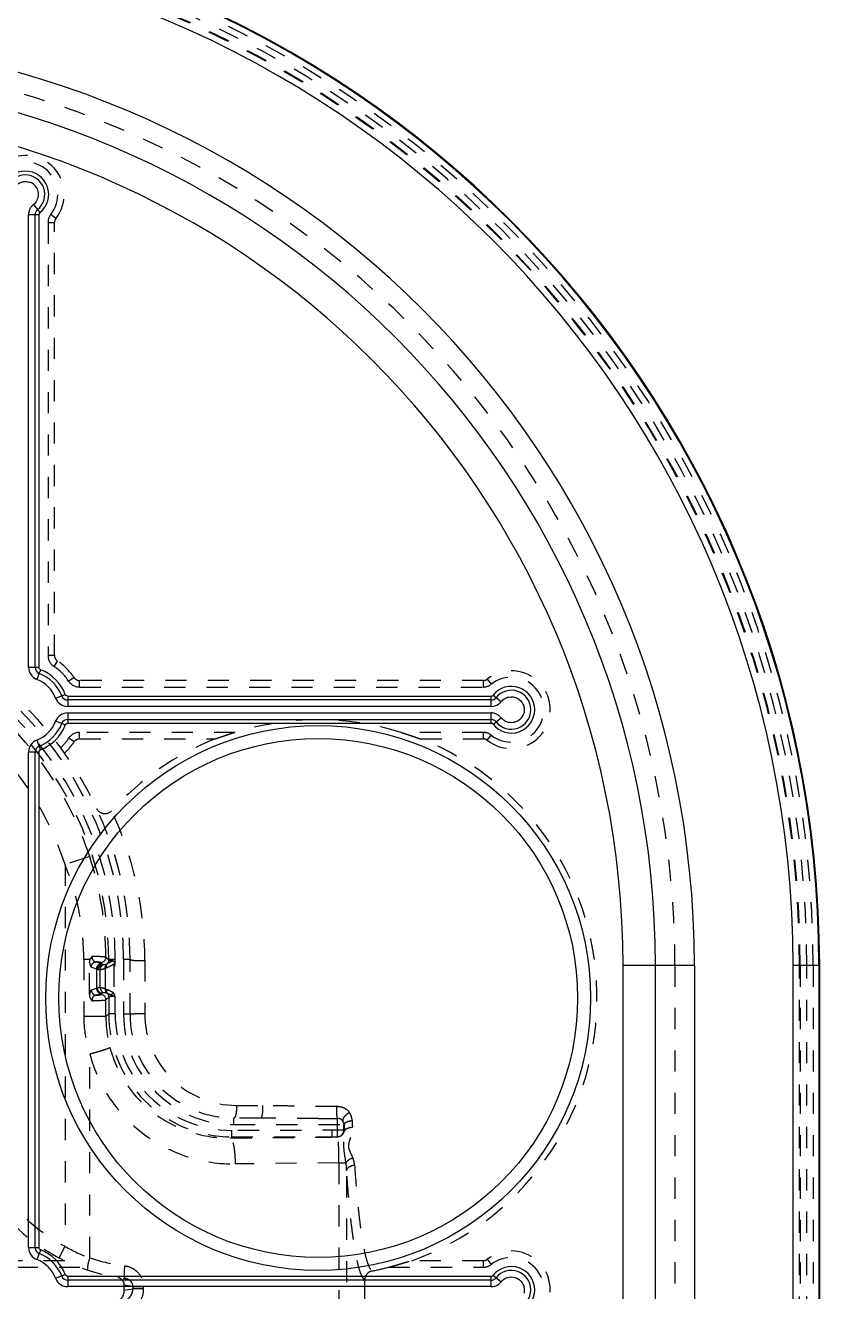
# Model space of a CAD drawing. Header units: millimetres. Extents: x -840 to 1682, y -9216 to -2117.
# Drawn here: x 1199.9 to 1261.2, y -2507 to -2409.4 of the extents above; entities that cross this region are included whole.
import ezdxf

# ---------------------------------------------------------------- set-up
doc = ezdxf.new("R2010")
doc.units = ezdxf.units.MM
doc.header["$LTSCALE"] = 16.335
doc.linetypes.add('HIDDEN', pattern=[0.2, 0.1, -0.1])
doc.layers.get('0').update_dxf_attribs({"linetype": 'CONTINUOUS'})
doc.layers.add('DEFAULT_2', color=8, linetype='HIDDEN')

msp = doc.modelspace()

# ---------------------------------------------------------------- linework, layer by layer
at = {"color": 7, "linetype": 'Continuous'}
for p, q in [((1200.564, -2423.199), (1201.064, -2423.824)), ((1200.989, -2423.98), (1200.189, -2423.98)), ((1200.189, -2458.87), (1200.189, -2423.982)), ((1200.689, -2458.87), (1200.689, -2423.98)), ((1200.989, -2423.98), (1200.989, -2458.87)), ((1200.189, -2458.87), (1200.989, -2458.87)), ((1201.065, -2459.194), (1200.832, -2459.804)), ((1201.127, -2459.06), (1201.065, -2459.194)), ((1202.274, -2461.246), (1203.021, -2460.961)), ((1203.208, -2461.089), (1203.208, -2461.889)), ((1235.843, -2461.389), (1203.208, -2461.389)), ((1203.22, -2461.089), (1235.843, -2461.089)), ((1235.843, -2461.889), (1235.843, -2461.089)), ((1235.999, -2461.014), (1236.623, -2461.514)), ((1235.843, -2461.889), (1203.208, -2461.889)), ((1203.208, -2462.389), (1235.841, -2462.389)), ((1203.208, -2462.389), (1203.208, -2463.189)), ((1235.843, -2463.189), (1235.843, -2462.389)), ((1235.999, -2463.264), (1236.623, -2462.764)), ((1202.885, -2463.265), (1202.274, -2463.032)), ((1203.018, -2463.327), (1202.885, -2463.265)), ((1203.208, -2462.889), (1235.843, -2462.889)), ((1235.843, -2463.189), (1203.208, -2463.189)), ((1200.832, -2464.474), (1201.118, -2465.222)), ((1200.989, -2465.408), (1200.189, -2465.408)), ((1200.189, -2503.593), (1200.189, -2465.408)), ((1200.689, -2503.593), (1200.689, -2465.408)), ((1200.989, -2465.42), (1200.989, -2503.593)), ((1251.515, -2481.862), (1246.015, -2481.862)), ((1246.015, -2531.862), (1246.015, -2481.862)), ((1248.515, -2531.862), (1248.515, -2481.862)), ((1251.515, -2481.862), (1251.515, -2531.862)), ((1261.171, -2481.862), (1259.117, -2481.862)), ((1259.117, -2531.862), (1259.117, -2481.862)), ((1261.115, -2481.862), (1261.115, -2531.862)), ((1261.171, -2531.862), (1261.171, -2481.862)), ((1200.189, -2503.593), (1200.989, -2503.593)), ((1201.127, -2503.783), (1201.065, -2503.917)), ((1201.065, -2503.917), (1200.832, -2504.527)), ((1202.274, -2505.97), (1203.021, -2505.684)), ((1235.999, -2505.737), (1236.623, -2506.237)), ((1203.208, -2505.812), (1203.208, -2506.612)), ((1235.843, -2506.112), (1203.208, -2506.112)), ((1235.843, -2506.612), (1203.208, -2506.612)), ((1203.22, -2505.812), (1235.843, -2505.812)), ((1235.843, -2506.612), (1235.843, -2505.812))]:
    msp.add_line(p, q, dxfattribs=at)
for radius in [21, 20]:
    msp.add_circle((1222.515, -2484.362), radius, dxfattribs=at)
for centre, radius, start, end in [((1180.015, -2481.862), 81.156, 0, 90), ((1180.015, -2481.862), 81.099, 0, 90), ((1180.015, -2481.862), 79.102, 0, 90), ((1180.015, -2481.862), 71.5, 0, 90), ((1180.015, -2481.862), 68.5, 0, 90), ((1180.015, -2481.862), 66, 0, 90), ((1199.939, -2422.419), 1.8, 308.68219, 231.31781), ((1199.939, -2422.419), 1.5, 308.68219, 231.31781), ((1199.939, -2422.419), 1, 51.31781, 73.17908), ((1201.205, -2423.982), 1.016, 163.10685, 179.9714), ((1201.184, -2423.977), 0.994, 145.775, 163.01794), ((1201.169, -2423.969), 0.977, 132.51886, 145.70263), ((1201.147, -2423.946), 0.946, 128.68971, 132.48025), ((1201.189, -2423.98), 0.5, 128.68219, 180), ((1201.189, -2423.98), 0.2, 128.68219, 180), ((1201.189, -2458.87), 1, 180, 249.07517), ((1201.189, -2458.87), 0.5, 180, 249.07517), ((1199.939, -2462.139), 2.5, 20.92483, 69.07517), ((1199.939, -2462.139), 3, 20.92483, 69.07517), ((1199.939, -2462.139), 3.3, 20.92483, 68.98658), ((1237.404, -2462.139), 1.8, 218.68219, 141.31781), ((1237.404, -2462.139), 1.5, 218.68219, 141.31781), ((1203.208, -2460.889), 1, 200.92483, 270), ((1203.208, -2460.889), 0.5, 200.92483, 270), ((1235.843, -2460.889), 0.2, 270, 321.31781), ((1235.843, -2460.889), 0.5, 270, 321.31781), ((1235.847, -2460.897), 0.991, 304.42079, 321.31273), ((1203.208, -2463.389), 1, 90, 159.07517), ((1235.84, -2463.405), 1.016, 73.10685, 89.9714), ((1235.845, -2463.384), 0.994, 55.775, 73.01794), ((1237.404, -2462.139), 1, 321.31781, 343.17908), ((1199.939, -2462.139), 2.5, 290.92483, 339.07517), ((1199.939, -2462.139), 3, 290.92483, 339.07517), ((1199.939, -2462.139), 3.3, 290.92483, 338.98658), ((1203.208, -2463.389), 0.5, 90, 159.07517), ((1235.843, -2463.389), 0.5, 38.68219, 90), ((1235.843, -2463.389), 0.2, 38.68219, 90), ((1201.189, -2465.408), 1, 110.92483, 180), ((1201.189, -2465.408), 0.5, 110.92483, 180), ((1201.189, -2503.593), 1, 180, 249.07517), ((1201.189, -2503.593), 0.5, 180, 249.07517), ((1199.939, -2506.862), 3.3, 20.92483, 68.98658), ((1199.939, -2506.862), 2.5, 20.92483, 69.07517), ((1199.939, -2506.862), 3, 20.92483, 69.07517), ((1203.208, -2505.612), 0.5, 200.92483, 270), ((1235.843, -2505.612), 0.2, 270, 321.31781), ((1237.404, -2506.862), 1.8, 218.68219, 141.31781), ((1237.404, -2506.862), 1.5, 218.68219, 141.31781), ((1203.208, -2505.612), 1, 200.92483, 270), ((1235.843, -2505.612), 0.5, 270, 321.31781), ((1235.847, -2505.62), 0.991, 304.42079, 321.31273)]:
    msp.add_arc(centre, radius, start, end, dxfattribs=at)
for points, knots in [([(1199.316, -2423.202), (1199.227, -2423.13), (1199.072, -2422.954), (1198.898, -2422.526), (1198.978, -2421.915), (1199.435, -2421.502), (1199.886, -2421.4), (1200.119, -2421.428), (1200.228, -2421.461)], [0, 0, 0, 0, 0.125847, 0.251946, 0.500004, 0.748069, 0.874162, 1, 1, 1, 1]), ([(1200.564, -2421.638), (1200.68, -2421.731), (1200.873, -2421.974), (1200.973, -2422.425), (1200.868, -2422.875), (1200.672, -2423.115), (1200.556, -2423.208)], [0, 0, 0, 0, 0.250023, 0.499961, 0.749909, 1, 1, 1, 1]), ([(1236.621, -2461.516), (1236.692, -2461.427), (1236.868, -2461.272), (1237.297, -2461.098), (1237.907, -2461.178), (1238.321, -2461.635), (1238.422, -2462.086), (1238.394, -2462.319), (1238.361, -2462.429)], [0, 0, 0, 0, 0.125847, 0.251946, 0.500004, 0.748069, 0.874162, 1, 1, 1, 1]), ([(1238.184, -2462.764), (1238.091, -2462.88), (1237.849, -2463.073), (1237.398, -2463.173), (1236.948, -2463.068), (1236.708, -2462.873), (1236.615, -2462.756)], [0, 0, 0, 0, 0.250023, 0.499961, 0.749909, 1, 1, 1, 1]), ([(1236.621, -2506.24), (1236.692, -2506.15), (1236.868, -2505.995), (1237.297, -2505.822), (1237.907, -2505.902), (1238.321, -2506.358), (1238.422, -2506.809), (1238.394, -2507.042), (1238.361, -2507.152)], [0, 0, 0, 0, 0.125847, 0.251946, 0.500004, 0.748069, 0.874162, 1, 1, 1, 1])]:
    msp.add_open_spline(points, degree=3, knots=knots, dxfattribs=at)
for points in [[(1201.008, -2458.955), (1200.996, -2458.928), (1200.989, -2458.899), (1200.989, -2458.87)], [(1201.056, -2459.019), (1201.036, -2459.001), (1201.019, -2458.979), (1201.008, -2458.955)], [(1201.123, -2459.058), (1201.098, -2459.051), (1201.075, -2459.037), (1201.056, -2459.019)], [(1203.069, -2461.033), (1203.048, -2461.013), (1203.032, -2460.988), (1203.021, -2460.961)], [(1203.22, -2461.089), (1203.167, -2461.092), (1203.108, -2461.07), (1203.069, -2461.033)], [(1235.843, -2461.889), (1236.039, -2461.889), (1236.244, -2461.826), (1236.406, -2461.715)], [(1236.615, -2462.756), (1236.555, -2462.682), (1236.483, -2462.616), (1236.404, -2462.562)], [(1203.02, -2463.323), (1203.028, -2463.298), (1203.042, -2463.275), (1203.059, -2463.256)], [(1203.059, -2463.256), (1203.077, -2463.236), (1203.099, -2463.219), (1203.124, -2463.208)], [(1203.124, -2463.208), (1203.15, -2463.196), (1203.179, -2463.189), (1203.208, -2463.189)], [(1200.989, -2465.42), (1200.986, -2465.367), (1201.008, -2465.308), (1201.045, -2465.269)], [(1201.045, -2465.269), (1201.065, -2465.249), (1201.091, -2465.232), (1201.118, -2465.222)], [(1201.008, -2503.678), (1200.996, -2503.652), (1200.989, -2503.622), (1200.989, -2503.593)], [(1201.056, -2503.743), (1201.036, -2503.725), (1201.019, -2503.702), (1201.008, -2503.678)], [(1201.123, -2503.782), (1201.098, -2503.774), (1201.075, -2503.76), (1201.056, -2503.743)], [(1203.069, -2505.756), (1203.048, -2505.736), (1203.032, -2505.711), (1203.021, -2505.684)], [(1203.22, -2505.812), (1203.167, -2505.815), (1203.108, -2505.794), (1203.069, -2505.756)], [(1235.843, -2506.612), (1236.039, -2506.612), (1236.244, -2506.55), (1236.406, -2506.439)]]:
    msp.add_open_spline(points, degree=3, dxfattribs=at)
at = {"layer": 'DEFAULT_2', "color": 8, "linetype": 'HIDDEN'}
for p, q in [((1201.689, -2424.584), (1202.189, -2424.584)), ((1201.689, -2424.584), (1201.689, -2457.963)), ((1202.296, -2424.274), (1201.903, -2423.965)), ((1202.189, -2457.963), (1202.189, -2424.584)), ((1202.189, -2457.963), (1201.689, -2457.963)), ((1202.414, -2458.381), (1202.139, -2458.798)), ((1203.697, -2459.664), (1203.28, -2459.939)), ((1235.239, -2459.889), (1204.115, -2459.889)), ((1204.115, -2460.389), (1204.115, -2459.889)), ((1235.239, -2459.889), (1235.239, -2460.389)), ((1235.548, -2459.782), (1235.857, -2460.175)), ((1204.115, -2460.389), (1235.239, -2460.389)), ((1203.697, -2464.614), (1203.28, -2464.339)), ((1216.124, -2463.889), (1204.115, -2463.889)), ((1204.115, -2464.389), (1204.115, -2463.889)), ((1204.115, -2464.389), (1214.621, -2464.389)), ((1235.239, -2463.889), (1228.906, -2463.889)), ((1230.409, -2464.389), (1235.239, -2464.389)), ((1235.239, -2463.889), (1235.239, -2464.389)), ((1235.548, -2464.496), (1235.857, -2464.103)), ((1204.9, -2473.46), (1203.001, -2474.076)), ((1203.001, -2474.078), (1203.001, -2503.504)), ((1204.445, -2481.362), (1204.897, -2481.362)), ((1204.445, -2481.362), (1204.445, -2485.788)), ((1206.153, -2481.224), (1206.29, -2481.362)), ((1206.29, -2481.362), (1206.865, -2481.362)), ((1206.29, -2481.362), (1206.365, -2481.438)), ((1206.365, -2481.362), (1206.365, -2481.438)), ((1206.865, -2481.862), (1206.865, -2481.362)), ((1207.515, -2481.362), (1208.015, -2481.362)), ((1207.515, -2481.362), (1207.515, -2485.612)), ((1208.015, -2485.612), (1208.015, -2481.362)), ((1204.897, -2484.068), (1204.897, -2481.657)), ((1205.418, -2482.126), (1205.022, -2481.978)), ((1205.418, -2481.578), (1205.815, -2481.726)), ((1205.418, -2482.126), (1205.418, -2483.599)), ((1205.716, -2483.565), (1205.716, -2482.16)), ((1205.871, -2481.743), (1205.753, -2481.626)), ((1206.104, -2482.043), (1206.104, -2483.681)), ((1206.756, -2481.862), (1206.756, -2483.985)), ((1206.756, -2481.862), (1206.865, -2481.862)), ((1209.15, -2481.457), (1209.15, -2485.573)), ((1250.015, -2481.862), (1250.015, -2531.862)), ((1259.619, -2531.862), (1259.619, -2481.862)), ((1259.674, -2481.862), (1259.674, -2531.862)), ((1260.173, -2531.862), (1260.173, -2481.862)), ((1260.672, -2481.862), (1260.672, -2531.862)), ((1205.022, -2483.747), (1205.418, -2483.599)), ((1205.815, -2483.999), (1205.418, -2484.147)), ((1205.754, -2484.099), (1205.871, -2483.982)), ((1206.365, -2484.287), (1206.153, -2484.499)), ((1206.365, -2484.287), (1206.365, -2485.575)), ((1206.756, -2483.984), (1206.5, -2484.119)), ((1206.865, -2485.574), (1206.865, -2484.242)), ((1206.153, -2485.787), (1206.153, -2484.499)), ((1206.153, -2485.788), (1204.445, -2485.788)), ((1206.153, -2485.787), (1206.365, -2485.575)), ((1206.865, -2485.575), (1206.365, -2485.575)), ((1208.015, -2485.612), (1207.515, -2485.612)), ((1204.916, -2504.4), (1204.916, -2488.691)), ((1216.22, -2492.643), (1218.213, -2492.643)), ((1218.073, -2493.612), (1216.015, -2493.612)), ((1216.015, -2494.112), (1216.015, -2493.612)), ((1223.988, -2493.642), (1223.99, -2495.061)), ((1215.852, -2495.062), (1215.852, -2494.563)), ((1224.487, -2494.562), (1215.854, -2494.563)), ((1216.015, -2494.112), (1224.517, -2494.112)), ((1223.561, -2494.563), (1223.563, -2495.062)), ((1224.487, -2494.562), (1224.487, -2494.112)), ((1215.852, -2495.062), (1215.759, -2495.156)), ((1215.759, -2495.156), (1223.548, -2495.077)), ((1215.852, -2495.062), (1223.99, -2495.061)), ((1223.563, -2495.062), (1223.548, -2495.077)), ((1223.548, -2495.077), (1224.005, -2495.071)), ((1224.005, -2495.071), (1223.99, -2495.061)), ((1224.117, -2497.072), (1216.141, -2497.154)), ((1224.117, -2497.072), (1224.657, -2497.072)), ((1224.117, -2497.072), (1224.117, -2516.653)), ((1224.71, -2516.072), (1224.71, -2497.653)), ((1202.535, -2504.389), (1203.001, -2503.504)), ((1202.977, -2504.612), (1184.67, -2504.612)), ((1235.239, -2504.612), (1229.67, -2504.612)), ((1235.239, -2504.612), (1235.239, -2505.112)), ((1235.548, -2504.505), (1235.857, -2504.898)), ((1182.941, -2505.112), (1204.13, -2505.112)), ((1227.941, -2505.112), (1235.239, -2505.112)), ((1208.229, -2506.598), (1207.571, -2506.504)), ((1207.571, -2506.886), (1207.571, -2506.504)), ((1208.229, -2506.598), (1209.036, -2506.598)), ((1208.229, -2506.598), (1208.229, -2506.776)), ((1209.036, -2506.776), (1209.036, -2506.598)), ((1226.109, -2507.637), (1226.109, -2506.088)), ((1207.571, -2506.885), (1208.229, -2506.776)), ((1209.036, -2506.776), (1208.229, -2506.776))]:
    msp.add_line(p, q, dxfattribs=at)
for centre, radius, start, end in [((1180.015, -2481.862), 80.657, 0, 90), ((1180.015, -2481.862), 80.158, 0, 90), ((1180.015, -2481.862), 79.659, 0, 90), ((1180.015, -2481.862), 79.603, 0, 90), ((1180.015, -2481.862), 70, 0, 90), ((1199.939, -2422.419), 3, 321.78679, 218.21321), ((1199.939, -2422.419), 2.5, 321.78679, 218.21321), ((1202.689, -2424.584), 1, 141.78679, 180), ((1202.689, -2424.584), 0.5, 141.78679, 180), ((1180.515, -2481.362), 27.5, 0, 90.00011), ((1180.515, -2481.362), 27, 0, 90), ((1180.515, -2481.362), 26.349, 0, 90), ((1180.515, -2481.362), 25.85, 0, 90), ((1180.515, -2481.362), 25.634, 17.95477, 90), ((1180.515, -2481.362), 23.636, 17.95096, 90), ((1202.689, -2457.963), 1, 180, 236.63299), ((1202.689, -2457.963), 0.5, 180, 236.63299), ((1199.939, -2462.139), 4, 33.36701, 56.63299), ((1199.939, -2462.139), 4.5, 33.36701, 56.63299), ((1204.115, -2459.389), 0.5, 213.36701, 270), ((1235.239, -2459.389), 0.5, 270, 308.21321), ((1237.404, -2462.139), 3, 231.78679, 128.21321), ((1237.404, -2462.139), 2.5, 231.78679, 128.21321), ((1204.115, -2459.389), 1, 213.36701, 270), ((1235.239, -2459.389), 1, 270, 308.21321), ((1222.515, -2484.362), 21.448, 72.66362, 107.33638), ((1199.939, -2462.139), 4, 312.98111, 326.63299), ((1199.939, -2462.139), 4.5, 312.18176, 326.63299), ((1204.115, -2464.889), 1, 90, 146.63299), ((1204.115, -2464.889), 0.5, 90, 146.63299), ((1222.515, -2484.362), 21.494, 111.68315, 137.79063), ((1222.515, -2484.362), 21.494, 289.59012, 68.31685), ((1235.239, -2464.889), 1, 51.78679, 90), ((1235.239, -2464.889), 0.5, 51.78679, 90), ((1206.076, -2469.451), 0.7, 204.96973, 317.76679), ((1181.84, -2481.457), 27.31, 359.99948, 24.98474), ((1180.535, -2481.374), 25.619, 0.33533, 17.99226), ((1205.72, -2481.675), 0.826, 141.02398, 157.80215), ((1205.752, -2481.225), 0.401, 270.17178, 0.13988), ((1205.661, -2481.266), 0.896, 264.7483, 273.52602), ((1206.025, -2481.341), 0.43, 256.71238, 266.51071), ((1205.753, -2484.5), 0.401, 0.16787, 89.83213), ((1215.541, -2485.792), 9.388, 179.97011, 194.77633), ((1215.849, -2485.578), 9.484, 179.98264, 270.01789), ((1215.848, -2485.58), 8.983, 179.96173, 270.03823), ((1216.015, -2485.612), 8.5, 180, 270), ((1216.015, -2485.612), 8, 180, 270), ((1216.22, -2485.573), 7.07, 179.99912, 270.00068), ((1209.515, -2491.112), 15, 187.29021, 262.98914), ((1209.515, -2491.112), 14, 187.2903, 242.26906), ((1222.474, -2336.366), 157.283, 270.01518, 270.55154), ((1394.646, -2486.401), 169.679, 182.501, 182.67127), ((1223.986, -2494.56), 0.501, 354.94109, 359.7397), ((1399.587, -2486.466), 175.237, 182.501, 182.67125), ((1209.11, -2492.942), 12.202, 239.95525, 249.89579), ((1209.33, -2491.084), 14.029, 251.65862, 262.97744), ((1235.239, -2504.112), 0.5, 270, 308.21321), ((1237.404, -2506.862), 3, 231.78679, 128.21321), ((1237.404, -2506.862), 2.5, 231.78679, 128.21321), ((1222.515, -2484.362), 21.448, 281.17515, 284.65342), ((1235.239, -2504.112), 1, 270, 308.21321), ((1207.607, -2506.633), 0.637, 55.99881, 82.99687), ((1206.57, -2506.885), 1.001, 280.55915, 359.96707)]:
    msp.add_arc(centre, radius, start, end, dxfattribs=at)
for points, knots in [([(1216.124, -2463.889), (1215.986, -2463.932), (1215.779, -2463.999), (1215.504, -2464.09), (1215.301, -2464.159), (1215.103, -2464.227), (1214.941, -2464.283), (1214.818, -2464.326), (1214.736, -2464.355), (1214.671, -2464.374), (1214.635, -2464.389), (1214.621, -2464.389)], [0, 0, 0, 0, 0.274917, 0.411668, 0.547276, 0.680711, 0.809674, 0.870768, 0.92727, 0.974399, 1, 1, 1, 1]), ([(1228.906, -2463.889), (1229.045, -2463.932), (1229.252, -2463.999), (1229.526, -2464.09), (1229.729, -2464.159), (1229.928, -2464.227), (1230.089, -2464.283), (1230.212, -2464.326), (1230.295, -2464.355), (1230.359, -2464.374), (1230.396, -2464.389), (1230.409, -2464.389)], [0, 0, 0, 0, 0.274917, 0.411669, 0.547278, 0.680713, 0.809676, 0.87077, 0.927272, 0.9744, 1, 1, 1, 1]), ([(1204.445, -2481.362), (1204.445, -2480.125), (1204.197, -2477.632), (1203.47, -2475.236), (1203.001, -2474.078)], [0, 0, 0, 0, 0.497608, 1, 1, 1, 1]), ([(1204.956, -2481.362), (1204.948, -2481.356), (1204.927, -2481.346), (1204.905, -2481.355), (1204.897, -2481.362)], [0, 0, 0, 0, 0.500406, 1, 1, 1, 1]), ([(1206.153, -2481.224), (1206.144, -2481.217), (1206.111, -2481.211), (1206.049, -2481.2), (1205.953, -2481.191), (1205.828, -2481.182), (1205.674, -2481.174), (1205.421, -2481.163), (1205.22, -2481.158), (1205.078, -2481.155)], [0, 0, 0, 0, 0.029945, 0.089632, 0.178639, 0.295728, 0.438993, 0.606351, 1, 1, 1, 1]), ([(1205.078, -2481.155), (1205.08, -2481.269), (1205.12, -2481.446), (1205.293, -2481.557), (1205.377, -2481.573), (1205.418, -2481.578)], [0, 0, 0, 0, 0.573503, 0.791724, 1, 1, 1, 1]), ([(1208.016, -2481.362), (1208.016, -2481.372), (1208.035, -2481.396), (1208.112, -2481.427), (1208.256, -2481.457), (1208.47, -2481.478), (1208.629, -2481.483), (1208.715, -2481.483)], [0, 0, 0, 0, 0.040289, 0.111271, 0.344277, 0.641704, 1, 1, 1, 1]), ([(1204.897, -2481.657), (1204.904, -2481.706), (1204.919, -2481.789), (1204.95, -2481.899), (1204.99, -2481.966), (1205.022, -2481.978)], [0, 0, 0, 0, 0.421081, 0.707904, 1, 1, 1, 1]), ([(1205.022, -2481.978), (1205.023, -2481.876), (1205.107, -2481.666), (1205.317, -2481.579), (1205.418, -2481.578)], [0, 0, 0, 0, 0.501473, 1, 1, 1, 1]), ([(1205.753, -2481.626), (1205.745, -2481.618), (1205.71, -2481.61), (1205.644, -2481.598), (1205.542, -2481.588), (1205.463, -2481.581), (1205.418, -2481.578)], [0, 0, 0, 0, 0.09911, 0.300807, 0.603286, 1, 1, 1, 1]), ([(1205.815, -2481.726), (1205.714, -2481.727), (1205.504, -2481.814), (1205.419, -2482.024), (1205.418, -2482.126)], [0, 0, 0, 0, 0.4983, 1, 1, 1, 1]), ([(1205.48, -2482.142), (1205.474, -2482.141), (1205.453, -2482.136), (1205.433, -2482.131), (1205.418, -2482.126)], [0, 0, 0, 0, 0.284954, 1, 1, 1, 1]), ([(1205.871, -2481.743), (1205.772, -2481.744), (1205.564, -2481.833), (1205.482, -2482.041), (1205.48, -2482.142)], [0, 0, 0, 0, 0.496102, 1, 1, 1, 1]), ([(1205.48, -2482.142), (1205.487, -2482.144), (1205.52, -2482.151), (1205.553, -2482.155), (1205.579, -2482.158)], [0, 0, 0, 0, 0.222579, 1, 1, 1, 1]), ([(1205.579, -2482.158), (1205.58, -2482.062), (1205.65, -2481.867), (1205.835, -2481.77), (1205.926, -2481.76)], [0, 0, 0, 0, 0.511292, 1, 1, 1, 1]), ([(1205.716, -2482.16), (1205.715, -2482.072), (1205.768, -2481.897), (1205.92, -2481.791), (1205.999, -2481.771)], [0, 0, 0, 0, 0.516693, 1, 1, 1, 1]), ([(1205.716, -2482.16), (1205.749, -2482.158), (1205.884, -2482.142), (1206.016, -2482.096), (1206.104, -2482.043)], [0, 0, 0, 0, 0.241465, 1, 1, 1, 1]), ([(1205.815, -2481.726), (1205.819, -2481.728), (1205.837, -2481.734), (1205.856, -2481.739), (1205.871, -2481.743)], [0, 0, 0, 0, 0.215781, 1, 1, 1, 1]), ([(1205.871, -2481.743), (1205.875, -2481.745), (1205.893, -2481.751), (1205.912, -2481.757), (1205.926, -2481.76)], [0, 0, 0, 0, 0.22988, 1, 1, 1, 1]), ([(1205.999, -2481.771), (1206.054, -2481.774), (1206.13, -2481.77), (1206.201, -2481.746), (1206.219, -2481.739)], [0, 0, 0, 0, 0.742626, 1, 1, 1, 1]), ([(1206.104, -2482.043), (1206.102, -2482.014), (1206.107, -2481.903), (1206.159, -2481.793), (1206.219, -2481.739)], [0, 0, 0, 0, 0.266021, 1, 1, 1, 1]), ([(1206.104, -2482.043), (1206.112, -2482.042), (1206.147, -2482.032), (1206.182, -2482.02), (1206.21, -2482.01)], [0, 0, 0, 0, 0.199409, 1, 1, 1, 1]), ([(1206.21, -2482.01), (1206.202, -2481.984), (1206.181, -2481.889), (1206.197, -2481.777), (1206.244, -2481.724)], [0, 0, 0, 0, 0.281627, 1, 1, 1, 1]), ([(1206.21, -2482.01), (1206.297, -2481.98), (1206.489, -2481.91), (1206.666, -2481.807), (1206.756, -2481.741)], [0, 0, 0, 0, 0.45199, 1, 1, 1, 1]), ([(1206.219, -2481.739), (1206.221, -2481.738), (1206.23, -2481.734), (1206.238, -2481.729), (1206.244, -2481.724)], [0, 0, 0, 0, 0.196239, 1, 1, 1, 1]), ([(1206.667, -2481.479), (1206.669, -2481.493), (1206.649, -2481.52), (1206.608, -2481.554), (1206.547, -2481.582), (1206.48, -2481.615), (1206.402, -2481.651), (1206.323, -2481.686), (1206.265, -2481.712), (1206.244, -2481.724)], [0, 0, 0, 0, 0.086696, 0.171467, 0.33141, 0.481799, 0.620444, 0.85125, 1, 1, 1, 1]), ([(1206.365, -2481.438), (1206.367, -2481.441), (1206.377, -2481.446), (1206.406, -2481.455), (1206.466, -2481.465), (1206.557, -2481.474), (1206.628, -2481.477), (1206.667, -2481.479)], [0, 0, 0, 0, 0.035495, 0.099196, 0.30902, 0.615391, 1, 1, 1, 1]), ([(1206.667, -2481.479), (1206.707, -2481.497), (1206.785, -2481.551), (1206.814, -2481.643), (1206.815, -2481.688)], [0, 0, 0, 0, 0.494849, 1, 1, 1, 1]), ([(1206.757, -2481.862), (1206.781, -2481.841), (1206.824, -2481.788), (1206.824, -2481.718), (1206.815, -2481.688)], [0, 0, 0, 0, 0.501309, 1, 1, 1, 1]), ([(1208.715, -2481.483), (1208.754, -2481.483), (1208.899, -2481.481), (1209.044, -2481.471), (1209.15, -2481.457)], [0, 0, 0, 0, 0.263721, 1, 1, 1, 1]), ([(1205.022, -2483.747), (1204.99, -2483.759), (1204.95, -2483.826), (1204.919, -2483.936), (1204.904, -2484.019), (1204.897, -2484.068)], [0, 0, 0, 0, 0.291635, 0.578999, 1, 1, 1, 1]), ([(1205.078, -2484.569), (1205.05, -2484.535), (1204.949, -2484.387), (1204.897, -2484.203), (1204.897, -2484.068)], [0, 0, 0, 0, 0.246329, 1, 1, 1, 1]), ([(1205.022, -2483.747), (1205.023, -2483.849), (1205.107, -2484.059), (1205.317, -2484.146), (1205.418, -2484.146)], [0, 0, 0, 0, 0.50148, 1, 1, 1, 1]), ([(1205.418, -2484.146), (1205.377, -2484.152), (1205.293, -2484.168), (1205.12, -2484.279), (1205.08, -2484.455), (1205.078, -2484.569)], [0, 0, 0, 0, 0.208281, 0.426344, 1, 1, 1, 1]), ([(1205.418, -2483.599), (1205.423, -2483.598), (1205.443, -2483.591), (1205.464, -2483.586), (1205.48, -2483.582)], [0, 0, 0, 0, 0.215215, 1, 1, 1, 1]), ([(1205.418, -2483.599), (1205.419, -2483.701), (1205.504, -2483.911), (1205.713, -2483.998), (1205.815, -2483.999)], [0, 0, 0, 0, 0.501248, 1, 1, 1, 1]), ([(1205.418, -2484.147), (1205.463, -2484.143), (1205.542, -2484.137), (1205.645, -2484.127), (1205.71, -2484.115), (1205.746, -2484.107), (1205.754, -2484.099)], [0, 0, 0, 0, 0.397005, 0.699647, 0.901195, 1, 1, 1, 1]), ([(1205.716, -2483.565), (1205.693, -2483.563), (1205.614, -2483.562), (1205.534, -2483.57), (1205.48, -2483.582)], [0, 0, 0, 0, 0.29962, 1, 1, 1, 1]), ([(1205.48, -2483.582), (1205.481, -2483.684), (1205.564, -2483.892), (1205.771, -2483.981), (1205.871, -2483.982)], [0, 0, 0, 0, 0.503655, 1, 1, 1, 1]), ([(1205.716, -2483.565), (1205.715, -2483.652), (1205.767, -2483.827), (1205.919, -2483.933), (1205.999, -2483.954)], [0, 0, 0, 0, 0.511025, 1, 1, 1, 1]), ([(1206.104, -2483.681), (1206.074, -2483.663), (1205.952, -2483.601), (1205.816, -2483.571), (1205.716, -2483.565)], [0, 0, 0, 0, 0.264471, 1, 1, 1, 1]), ([(1205.871, -2483.982), (1205.866, -2483.983), (1205.847, -2483.988), (1205.828, -2483.994), (1205.815, -2483.999)], [0, 0, 0, 0, 0.284446, 1, 1, 1, 1]), ([(1205.999, -2483.954), (1205.986, -2483.955), (1205.943, -2483.959), (1205.9, -2483.97), (1205.871, -2483.982)], [0, 0, 0, 0, 0.287916, 1, 1, 1, 1]), ([(1206.219, -2483.986), (1206.201, -2483.979), (1206.13, -2483.956), (1206.054, -2483.951), (1205.999, -2483.954)], [0, 0, 0, 0, 0.257264, 1, 1, 1, 1]), ([(1206.104, -2483.681), (1206.102, -2483.71), (1206.107, -2483.82), (1206.158, -2483.931), (1206.219, -2483.986)], [0, 0, 0, 0, 0.258142, 1, 1, 1, 1]), ([(1206.21, -2483.715), (1206.2, -2483.711), (1206.165, -2483.699), (1206.13, -2483.688), (1206.104, -2483.681)], [0, 0, 0, 0, 0.298712, 1, 1, 1, 1]), ([(1206.21, -2483.715), (1206.202, -2483.741), (1206.181, -2483.836), (1206.197, -2483.948), (1206.244, -2484.001)], [0, 0, 0, 0, 0.281627, 1, 1, 1, 1]), ([(1206.756, -2483.984), (1206.712, -2483.948), (1206.54, -2483.837), (1206.348, -2483.765), (1206.21, -2483.715)], [0, 0, 0, 0, 0.279353, 1, 1, 1, 1]), ([(1206.244, -2484.001), (1206.242, -2483.999), (1206.234, -2483.994), (1206.225, -2483.989), (1206.219, -2483.986)], [0, 0, 0, 0, 0.30405, 1, 1, 1, 1]), ([(1206.5, -2484.119), (1206.446, -2484.094), (1206.361, -2484.054), (1206.274, -2484.018), (1206.244, -2484.001)], [0, 0, 0, 0, 0.632009, 1, 1, 1, 1]), ([(1206.865, -2484.242), (1206.803, -2484.242), (1206.688, -2484.244), (1206.552, -2484.251), (1206.463, -2484.261), (1206.416, -2484.268), (1206.385, -2484.276), (1206.368, -2484.282), (1206.365, -2484.287)], [0, 0, 0, 0, 0.367302, 0.683131, 0.806678, 0.902099, 0.966895, 1, 1, 1, 1]), ([(1206.865, -2484.242), (1206.831, -2484.235), (1206.75, -2484.217), (1206.629, -2484.171), (1206.542, -2484.137), (1206.5, -2484.119)], [0, 0, 0, 0, 0.26501, 0.648015, 1, 1, 1, 1]), ([(1205.078, -2484.569), (1205.22, -2484.566), (1205.422, -2484.56), (1205.675, -2484.549), (1205.829, -2484.541), (1205.954, -2484.531), (1206.049, -2484.523), (1206.111, -2484.512), (1206.145, -2484.506), (1206.153, -2484.499)], [0, 0, 0, 0, 0.393744, 0.561117, 0.704375, 0.82144, 0.910402, 0.970035, 1, 1, 1, 1]), ([(1204.445, -2485.788), (1204.445, -2486.034), (1204.484, -2487.016), (1204.684, -2487.992), (1204.916, -2488.691)], [0, 0, 0, 0, 0.250509, 1, 1, 1, 1]), ([(1208.016, -2485.612), (1208.016, -2485.606), (1208.044, -2485.598), (1208.083, -2485.59), (1208.156, -2485.582), (1208.244, -2485.575), (1208.347, -2485.569), (1208.505, -2485.564), (1208.629, -2485.562), (1208.715, -2485.562)], [0, 0, 0, 0, 0.025936, 0.092201, 0.195294, 0.326562, 0.473475, 0.630977, 1, 1, 1, 1]), ([(1208.715, -2485.562), (1208.754, -2485.562), (1208.899, -2485.563), (1209.044, -2485.567), (1209.15, -2485.573)], [0, 0, 0, 0, 0.264207, 1, 1, 1, 1]), ([(1206.464, -2488.187), (1206.455, -2488.199), (1206.411, -2488.22), (1206.325, -2488.259), (1206.185, -2488.309), (1205.998, -2488.373), (1205.767, -2488.446), (1205.402, -2488.555), (1205.114, -2488.637), (1204.916, -2488.691)], [0, 0, 0, 0, 0.027719, 0.085672, 0.176492, 0.298906, 0.449772, 0.622279, 1, 1, 1, 1]), ([(1206.464, -2488.187), (1206.732, -2489.199), (1207.617, -2491.141), (1209.825, -2493.428), (1212.641, -2494.864), (1214.727, -2495.17), (1215.758, -2495.156)], [0, 0, 0, 0, 0.252045, 0.502547, 0.751622, 1, 1, 1, 1]), ([(1204.916, -2488.691), (1205.239, -2489.915), (1206.308, -2492.265), (1208.971, -2495.038), (1212.371, -2496.788), (1214.894, -2497.166), (1216.141, -2497.154)], [0, 0, 0, 0, 0.251976, 0.5025, 0.751632, 1, 1, 1, 1]), ([(1216.015, -2493.612), (1216.051, -2493.612), (1216.105, -2493.562), (1216.146, -2493.483), (1216.19, -2493.363), (1216.227, -2493.171), (1216.237, -2493.005), (1216.237, -2492.912)], [0, 0, 0, 0, 0.139965, 0.240323, 0.354929, 0.637076, 1, 1, 1, 1]), ([(1216.237, -2492.912), (1216.237, -2492.889), (1216.236, -2492.799), (1216.229, -2492.709), (1216.22, -2492.643)], [0, 0, 0, 0, 0.255797, 1, 1, 1, 1]), ([(1218.224, -2492.912), (1218.224, -2493.003), (1218.218, -2493.165), (1218.194, -2493.355), (1218.163, -2493.48), (1218.137, -2493.554), (1218.101, -2493.612), (1218.073, -2493.612)], [0, 0, 0, 0, 0.367952, 0.659529, 0.783178, 0.884455, 1, 1, 1, 1]), ([(1218.213, -2492.643), (1218.215, -2492.665), (1218.222, -2492.754), (1218.224, -2492.844), (1218.224, -2492.912)], [0, 0, 0, 0, 0.241492, 1, 1, 1, 1]), ([(1223.942, -2492.711), (1223.463, -2492.735), (1222.502, -2492.741), (1221.066, -2492.706), (1219.636, -2492.674), (1218.685, -2492.657), (1218.213, -2492.643)], [0, 0, 0, 0, 0.251184, 0.502433, 0.752445, 1, 1, 1, 1]), ([(1223.983, -2493.612), (1223.975, -2493.556), (1223.964, -2493.425), (1223.946, -2493.125), (1223.941, -2492.88), (1223.942, -2492.711)], [0, 0, 0, 0, 0.187807, 0.436778, 1, 1, 1, 1]), ([(1223.942, -2492.711), (1224.135, -2492.707), (1224.519, -2492.784), (1224.822, -2493.038), (1224.925, -2493.19)], [0, 0, 0, 0, 0.512562, 1, 1, 1, 1]), ([(1222.516, -2493.649), (1221.773, -2493.649), (1220.291, -2493.636), (1218.81, -2493.612), (1218.073, -2493.612)], [0, 0, 0, 0, 0.502013, 1, 1, 1, 1]), ([(1224.411, -2493.847), (1224.367, -2493.782), (1224.236, -2493.673), (1224.071, -2493.64), (1223.988, -2493.642)], [0, 0, 0, 0, 0.487147, 1, 1, 1, 1]), ([(1224.925, -2493.191), (1224.853, -2493.233), (1224.716, -2493.331), (1224.542, -2493.492), (1224.431, -2493.655), (1224.396, -2493.771), (1224.403, -2493.817)], [0, 0, 0, 0, 0.298088, 0.59488, 0.835765, 1, 1, 1, 1]), ([(1224.517, -2494.112), (1224.509, -2494.042), (1224.478, -2493.948), (1224.426, -2493.868), (1224.411, -2493.848)], [0, 0, 0, 0, 0.743588, 1, 1, 1, 1]), ([(1224.517, -2494.112), (1224.523, -2494.075), (1224.576, -2493.994), (1224.712, -2493.903), (1224.905, -2493.838), (1225.052, -2493.812), (1225.129, -2493.805)], [0, 0, 0, 0, 0.157528, 0.381649, 0.675858, 1, 1, 1, 1]), ([(1225.129, -2493.805), (1225.122, -2493.643), (1225.065, -2493.424), (1224.955, -2493.236), (1224.925, -2493.19)], [0, 0, 0, 0, 0.74642, 1, 1, 1, 1]), ([(1223.99, -2495.061), (1224.11, -2495.06), (1224.359, -2494.964), (1224.474, -2494.724), (1224.485, -2494.604)], [0, 0, 0, 0, 0.499823, 1, 1, 1, 1]), ([(1224.502, -2494.572), (1224.502, -2494.699), (1224.396, -2494.963), (1224.132, -2495.071), (1224.005, -2495.072)], [0, 0, 0, 0, 0.499688, 1, 1, 1, 1]), ([(1224.657, -2497.072), (1224.622, -2496.834), (1224.532, -2496.356), (1224.472, -2495.677), (1224.53, -2495.104), (1224.555, -2494.772), (1224.54, -2494.633)], [0, 0, 0, 0, 0.294713, 0.596049, 0.828568, 1, 1, 1, 1]), ([(1224.54, -2494.633), (1224.537, -2494.625), (1224.528, -2494.604), (1224.516, -2494.58), (1224.502, -2494.572)], [0, 0, 0, 0, 0.332764, 1, 1, 1, 1]), ([(1224.54, -2494.633), (1224.547, -2494.592), (1224.602, -2494.505), (1224.741, -2494.409), (1224.933, -2494.342), (1225.077, -2494.316), (1225.152, -2494.309)], [0, 0, 0, 0, 0.168405, 0.399063, 0.689426, 1, 1, 1, 1]), ([(1225.192, -2496.671), (1225.153, -2496.582), (1225.075, -2496.401), (1224.941, -2496.137), (1224.869, -2495.894), (1224.869, -2495.692), (1224.906, -2495.488), (1224.984, -2495.238), (1225.08, -2494.937), (1225.145, -2494.626), (1225.153, -2494.414), (1225.152, -2494.309)], [0, 0, 0, 0, 0.119338, 0.240102, 0.361681, 0.422987, 0.485715, 0.613509, 0.742651, 0.87149, 1, 1, 1, 1]), ([(1216.141, -2497.154), (1216.139, -2496.915), (1216.119, -2496.454), (1216.054, -2495.907), (1215.972, -2495.536), (1215.908, -2495.343), (1215.844, -2495.217), (1215.786, -2495.164), (1215.758, -2495.156)], [0, 0, 0, 0, 0.344978, 0.666884, 0.794989, 0.893088, 0.9594, 1, 1, 1, 1]), ([(1224.117, -2497.072), (1224.118, -2496.824), (1224.114, -2496.463), (1224.101, -2496.002), (1224.088, -2495.707), (1224.072, -2495.461), (1224.055, -2495.291), (1224.04, -2495.187), (1224.029, -2495.132), (1224.018, -2495.096), (1224.01, -2495.077), (1224.005, -2495.072)], [0, 0, 0, 0, 0.370923, 0.539393, 0.688148, 0.8121, 0.907217, 0.942871, 0.970255, 0.989259, 1, 1, 1, 1]), ([(1224.657, -2497.072), (1224.705, -2496.982), (1224.869, -2496.814), (1225.074, -2496.711), (1225.192, -2496.671)], [0, 0, 0, 0, 0.450875, 1, 1, 1, 1]), ([(1225.317, -2497.234), (1225.307, -2497.09), (1225.273, -2496.898), (1225.21, -2496.717), (1225.192, -2496.671)], [0, 0, 0, 0, 0.747009, 1, 1, 1, 1]), ([(1224.71, -2497.653), (1224.706, -2497.506), (1224.693, -2497.312), (1224.665, -2497.12), (1224.657, -2497.072)], [0, 0, 0, 0, 0.75226, 1, 1, 1, 1]), ([(1224.71, -2497.653), (1224.723, -2497.543), (1224.861, -2497.383), (1225.095, -2497.278), (1225.241, -2497.243), (1225.317, -2497.234)], [0, 0, 0, 0, 0.42466, 0.706646, 1, 1, 1, 1]), ([(1226.109, -2506.088), (1226.07, -2506.063), (1225.992, -2505.984), (1225.843, -2505.737), (1225.675, -2505.266), (1225.49, -2504.524), (1225.311, -2503.55), (1225.14, -2502.358), (1224.913, -2500.369), (1224.786, -2498.776), (1224.71, -2497.653)], [0, 0, 0, 0, 0.016091, 0.037751, 0.100095, 0.188947, 0.303948, 0.444152, 0.608164, 1, 1, 1, 1]), ([(1225.317, -2497.234), (1225.39, -2498.323), (1225.513, -2499.866), (1225.732, -2501.793), (1225.898, -2502.948), (1226.072, -2503.891), (1226.251, -2504.609), (1226.414, -2505.065), (1226.559, -2505.303), (1226.634, -2505.38), (1226.672, -2505.403)], [0, 0, 0, 0, 0.392018, 0.55608, 0.696298, 0.811279, 0.900077, 0.962339, 0.983951, 1, 1, 1, 1]), ([(1204.792, -2505.349), (1204.781, -2505.346), (1204.759, -2505.317), (1204.748, -2505.255), (1204.747, -2505.162), (1204.765, -2504.984), (1204.819, -2504.725), (1204.88, -2504.511), (1204.916, -2504.4)], [0, 0, 0, 0, 0.036858, 0.098359, 0.193097, 0.319841, 0.64506, 1, 1, 1, 1]), ([(1227.941, -2505.112), (1228.098, -2505.071), (1228.333, -2505.008), (1228.644, -2504.919), (1228.875, -2504.851), (1229.102, -2504.783), (1229.288, -2504.726), (1229.43, -2504.681), (1229.528, -2504.652), (1229.601, -2504.629), (1229.647, -2504.617), (1229.664, -2504.612), (1229.67, -2504.612)], [0, 0, 0, 0, 0.270583, 0.405385, 0.53937, 0.671758, 0.800788, 0.8627, 0.920961, 0.971232, 0.989837, 1, 1, 1, 1]), ([(1207.684, -2506), (1207.652, -2505.996), (1207.619, -2505.92), (1207.599, -2505.822), (1207.579, -2505.632), (1207.582, -2505.359), (1207.601, -2505.128), (1207.615, -2505.008)], [0, 0, 0, 0, 0.095437, 0.190217, 0.317375, 0.64452, 1, 1, 1, 1]), ([(1207.615, -2505.008), (1207.805, -2505.031), (1208.182, -2505.147), (1208.65, -2505.507), (1208.963, -2506.011), (1209.036, -2506.403), (1209.036, -2506.598)], [0, 0, 0, 0, 0.247996, 0.497265, 0.748068, 1, 1, 1, 1]), ([(1226.672, -2505.403), (1226.518, -2505.434), (1226.222, -2505.607), (1226.109, -2505.931), (1226.109, -2506.088)], [0, 0, 0, 0, 0.499992, 1, 1, 1, 1]), ([(1207.571, -2506.504), (1207.571, -2506.366), (1207.469, -2506.081), (1207.204, -2505.934), (1207.068, -2505.911)], [0, 0, 0, 0, 0.499977, 1, 1, 1, 1]), ([(1208.229, -2506.598), (1208.229, -2506.499), (1208.177, -2506.303), (1208.04, -2506.157), (1207.963, -2506.105)], [0, 0, 0, 0, 0.51555, 1, 1, 1, 1]), ([(1209.036, -2506.776), (1209.036, -2507.016), (1208.947, -2507.499), (1208.568, -2508.123), (1207.998, -2508.573), (1207.538, -2508.725), (1207.304, -2508.759)], [0, 0, 0, 0, 0.251924, 0.502716, 0.751992, 1, 1, 1, 1]), ([(1207.756, -2507.62), (1207.897, -2507.532), (1208.139, -2507.281), (1208.229, -2506.943), (1208.229, -2506.776)], [0, 0, 0, 0, 0.498351, 1, 1, 1, 1])]:
    msp.add_open_spline(points, degree=3, knots=knots, dxfattribs=at)
for points in [[(1204.897, -2481.657), (1204.897, -2481.557), (1204.918, -2481.455), (1204.956, -2481.362)], [(1206.365, -2481.438), (1206.365, -2481.542), (1206.318, -2481.652), (1206.244, -2481.724)], [(1206.756, -2481.741), (1206.776, -2481.724), (1206.796, -2481.707), (1206.815, -2481.688)], [(1206.244, -2484.001), (1206.318, -2484.073), (1206.365, -2484.183), (1206.365, -2484.287)], [(1206.865, -2484.242), (1206.834, -2484.154), (1206.799, -2484.067), (1206.756, -2483.985)], [(1223.988, -2493.641), (1223.987, -2493.632), (1223.985, -2493.622), (1223.983, -2493.612)], [(1224.403, -2493.817), (1224.404, -2493.827), (1224.407, -2493.838), (1224.411, -2493.848)], [(1224.487, -2494.112), (1224.487, -2494.021), (1224.46, -2493.926), (1224.411, -2493.848)], [(1224.487, -2494.562), (1224.492, -2494.565), (1224.497, -2494.568), (1224.502, -2494.572)]]:
    msp.add_open_spline(points, degree=3, dxfattribs=at)

doc.saveas('drawing.dxf')
